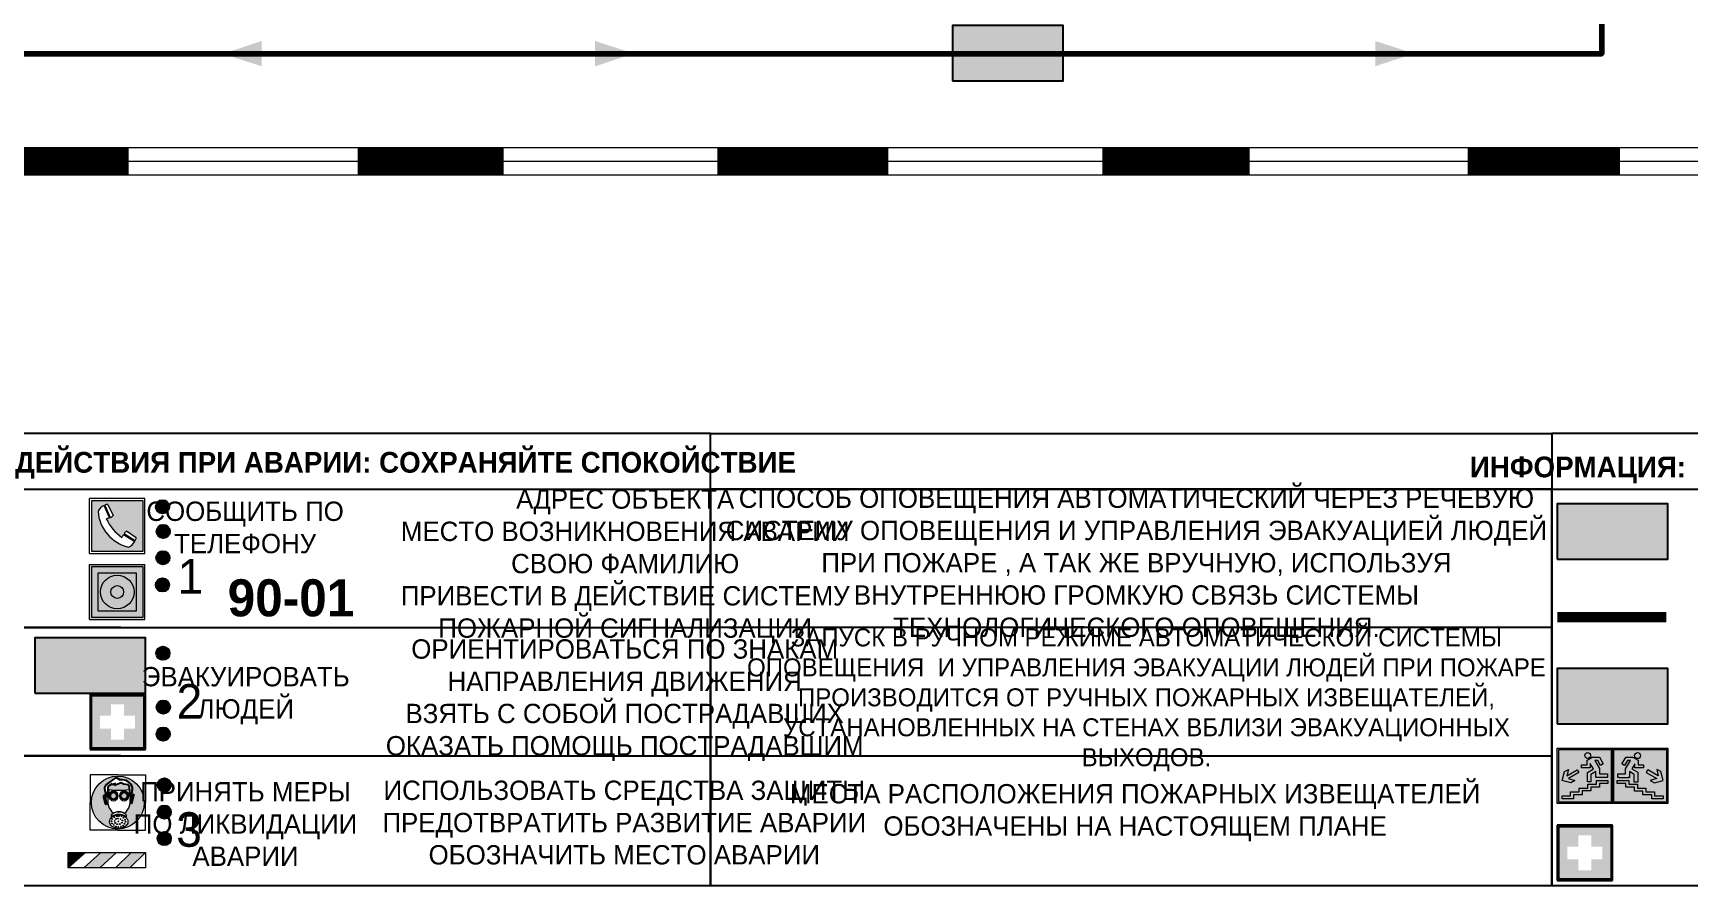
# Model space of a CAD drawing. Header units: millimetres. Extents: x 13810 to 67229, y 12374 to 21950.
# Drawn here: x 17516.4 to 17756.1, y 15360.1 to 15483.5 of the extents above; entities that cross this region are included whole.
import ezdxf

# ---------------------------------------------------------------- set-up
doc = ezdxf.new("R2010")
doc.units = ezdxf.units.MM
doc.layers.add('План_Штампы', color=7, linetype='Continuous')
doc.styles.add('обычный', font='arial.ttf')

# ---------------------------------------------------------------- blocks, each defined once
blk = doc.blocks.new('A$C38D26F80')
h = blk.add_hatch(color=5)
h.dxf.hatch_style = 1
h.paths.add_polyline_path([(-8.77, -4.48, 1), (-0.19, -4.48, 1)])
h.paths.add_polyline_path([(-6.75, -3.58), (-6.75, -3.31), (-6.62, -3.22), (-6.5, -3.22), (-6.42, -3.3), (-6.39, -3.28), (-6.59, -2.23), (-6.59, -2.01), (-6.38, -1.58), (-4.76, -0.4), (-4.13, -0.79, -0.362848), (-2.1, -2.1, -0.201049), (-2.17, -2.48, 0.085434), (-2.26, -3.13), (-1.9, -3.16), (-2.25, -4.7), (-2.4, -4.59), (-2.43, -4.34), (-2.36, -4.34), (-2.14, -3.34), (-2.47, -3.42), (-2.58, -1.95), (-2.77, -1.58), (-3.58, -1.52), (-3.92, -1.26), (-5.05, -1.73), (-4.87, -1.39), (-5.41, -1.6), (-5.41, -1.46), (-6.13, -1.87), (-6.18, -3.5), (-6.56, -3.47), (-6.37, -4.59), (-6.16, -4.43), (-6.16, -4.66), (-6.36, -4.79), (-6.37, -4.8), (-6.51, -4.76)], flags=16)
h.paths.add_polyline_path([(-6.51, -4.76), (-6.36, -4.79), (-6.37, -4.8)], flags=0)
h.paths.add_polyline_path([(-5.92, -2.34, 0.089508), (-2.67, -2.35), (-2.48, -3.88, -0.268602), (-3.4, -6.18, 0.262449), (-5.2, -6.18, -0.268602), (-6.11, -3.88)], flags=16)
edge = h.paths.add_edge_path(flags=16)
edge.add_ellipse((-5.19, -3.41), major_axis=(0, 0.842), ratio=0.848992, start_angle=0, end_angle=360)
edge = h.paths.add_edge_path(flags=0)
edge.add_ellipse((-5.19, -3.39), major_axis=(0, 0.665), ratio=0.853798, start_angle=0, end_angle=360)
edge = h.paths.add_edge_path(flags=0)
edge.add_ellipse((-5.19, -3.4), major_axis=(0, 0.528), ratio=0.864094, start_angle=0, end_angle=360)
edge = h.paths.add_edge_path(flags=16)
edge.add_ellipse((-3.47, -3.4), major_axis=(0, 0.842), ratio=0.848992, start_angle=0, end_angle=360)
h.paths.add_polyline_path([(-3.13, -6.45), (-3.13, -6.84, 0.383174), (-5.57, -6.85), (-5.57, -6.49, -0.369952)], flags=16)
edge = h.paths.add_edge_path(flags=0)
edge.add_ellipse((-3.47, -3.39), major_axis=(0, 0.665), ratio=0.853798, start_angle=0, end_angle=360)
edge = h.paths.add_edge_path(flags=0)
edge.add_ellipse((-3.47, -3.4), major_axis=(0, 0.528), ratio=0.864094, start_angle=0, end_angle=360)
edge = h.paths.add_edge_path(flags=16)
edge.add_ellipse((-4.34, -7.57), major_axis=(-1.48, 0), ratio=0.744955, start_angle=0, end_angle=360)
h.paths.add_polyline_path([(-5.01, -6.85, -1), (-5.15, -6.85, -1)], flags=0)
h.paths.add_polyline_path([(-5.33, -7.14, -1), (-5.47, -7.14, -1)], flags=0)
h.paths.add_polyline_path([(-4.61, -6.71, -1), (-4.74, -6.71, -1)], flags=16)
h.paths.add_polyline_path([(-5.43, -7.51, -1), (-5.57, -7.51, -1)], flags=0)
h.paths.add_polyline_path([(-4.26, -6.67, -1), (-4.4, -6.67, -1)], flags=16)
h.paths.add_polyline_path([(-4.74, -7.14, -1), (-4.88, -7.14, -1)], flags=0)
h.paths.add_polyline_path([(-4.93, -7.43, -1), (-5.07, -7.43, -1)], flags=0)
h.paths.add_polyline_path([(-4.41, -7.07, -1), (-4.54, -7.07, -1)], flags=0)
h.paths.add_polyline_path([(-5.33, -7.87, -1), (-5.46, -7.87, -1)], flags=0)
h.paths.add_polyline_path([(-3.8, -6.71, -1), (-3.94, -6.71, -1)], flags=16)
h.paths.add_polyline_path([(-4.85, -7.78, -1), (-4.98, -7.78, -1)], flags=0)
h.paths.add_polyline_path([(-3.96, -7.14, -1), (-4.1, -7.14, -1)], flags=0)
h.paths.add_polyline_path([(-4.33, -7.53, -1), (-4.47, -7.53, -1)], flags=0)
h.paths.add_polyline_path([(-5.09, -8.12, -1), (-5.23, -8.12, -1)], flags=0)
h.paths.add_polyline_path([(-3.5, -6.94, -1), (-3.64, -6.94, -1)], flags=0)
h.paths.add_polyline_path([(-4.54, -7.97, -1), (-4.68, -7.97, -1)], flags=0)
h.paths.add_polyline_path([(-3.66, -7.39, -1), (-3.8, -7.39, -1)], flags=0)
h.paths.add_polyline_path([(-4.73, -8.35, -1), (-4.86, -8.35, -1)], flags=0)
h.paths.add_polyline_path([(-4.09, -7.96, -1), (-4.23, -7.96, -1)], flags=0)
h.paths.add_polyline_path([(-3.77, -7.74, -1), (-3.91, -7.74, -1)], flags=0)
h.paths.add_polyline_path([(-3.22, -7.27, -1), (-3.35, -7.27, -1)], flags=0)
h.paths.add_polyline_path([(-4.34, -8.4, -1), (-4.47, -8.4, -1)], flags=0)
h.paths.add_polyline_path([(-3.16, -7.61, -1), (-3.3, -7.61, -1)], flags=0)
h.paths.add_polyline_path([(-3.9, -8.35, -1), (-4.04, -8.35, -1)], flags=0)
h.paths.add_polyline_path([(-3.32, -7.91, -1), (-3.46, -7.91, -1)], flags=0)
h.paths.add_polyline_path([(-3.55, -8.23, -1), (-3.69, -8.23, -1)], flags=0)
at = {"color": 5, "lineweight": 5}
for p, q in [((-4.48, 0), (-8.96, 0)), ((-8.96, 0), (-8.96, -4.48)), ((-4.48, 0), (0, 0)), ((0, 0), (0, -4.48)), ((-6.59, -2.01), (-6.38, -1.58)), ((-6.59, -2.23), (-6.59, -2.01)), ((-6.39, -3.28), (-6.59, -2.23)), ((-6.38, -1.58), (-4.76, -0.4)), ((-6.13, -1.87), (-6.18, -3.5)), ((-5.41, -1.46), (-6.13, -1.87)), ((-5.92, -2.34), (-6.11, -3.88)), ((-4.87, -1.39), (-5.41, -1.6)), ((-5.41, -1.6), (-5.41, -1.46)), ((-3.92, -1.26), (-5.05, -1.73)), ((-5.05, -1.73), (-4.87, -1.39)), ((-4.76, -0.4), (-4.13, -0.79)), ((-3.58, -1.52), (-3.92, -1.26)), ((-2.77, -1.58), (-3.58, -1.52)), ((-2.58, -1.95), (-2.77, -1.58)), ((-2.67, -2.34), (-2.48, -3.88)), ((-2.47, -3.42), (-2.58, -1.95)), ((-8.96, -8.96), (-8.96, -4.48)), ((-6.75, -3.31), (-6.62, -3.22)), ((-6.75, -3.58), (-6.75, -3.31)), ((-6.51, -4.76), (-6.75, -3.58)), ((-6.62, -3.22), (-6.5, -3.22)), ((-6.18, -3.5), (-6.56, -3.47)), ((-6.56, -3.47), (-6.37, -4.59)), ((-6.37, -4.8), (-6.51, -4.76)), ((-6.5, -3.22), (-6.42, -3.3)), ((-6.42, -3.3), (-6.39, -3.28)), ((-6.37, -4.59), (-6.16, -4.43)), ((-6.16, -4.66), (-6.37, -4.8)), ((-6.16, -4.43), (-6.16, -4.66)), ((-2.14, -3.34), (-2.47, -3.42)), ((-2.43, -4.34), (-2.4, -4.59)), ((-2.43, -4.34), (-2.36, -4.34)), ((-2.4, -4.59), (-2.25, -4.7)), ((-2.36, -4.34), (-2.14, -3.34)), ((-1.9, -3.16), (-2.26, -3.13)), ((-2.25, -4.7), (-1.9, -3.16)), ((0, -8.96), (0, -4.48)), ((-5.57, -6.49), (-5.57, -6.85)), ((-3.13, -6.45), (-3.13, -6.84)), ((-4.48, -8.96), (-8.96, -8.96)), ((-4.48, -8.96), (0, -8.96))]:
    blk.add_line(p, q, dxfattribs=at)
at = {"color": 5}
for p, q in [((-6.59, -2.01), (-6.38, -1.58)), ((-6.59, -2.23), (-6.59, -2.01)), ((-6.39, -3.28), (-6.59, -2.23)), ((-6.38, -1.58), (-4.76, -0.4)), ((-6.13, -1.87), (-6.18, -3.5)), ((-5.41, -1.46), (-6.13, -1.87)), ((-4.87, -1.39), (-5.41, -1.6)), ((-5.41, -1.6), (-5.41, -1.46)), ((-3.92, -1.26), (-5.05, -1.73)), ((-5.05, -1.73), (-4.87, -1.39)), ((-4.76, -0.4), (-4.13, -0.79)), ((-3.58, -1.52), (-3.92, -1.26)), ((-2.77, -1.58), (-3.58, -1.52)), ((-2.58, -1.95), (-2.77, -1.58)), ((-2.47, -3.42), (-2.58, -1.95)), ((-6.75, -3.31), (-6.62, -3.22)), ((-6.75, -3.58), (-6.75, -3.31)), ((-6.51, -4.76), (-6.75, -3.58)), ((-6.62, -3.22), (-6.5, -3.22)), ((-6.18, -3.5), (-6.56, -3.47)), ((-6.56, -3.47), (-6.37, -4.59)), ((-6.37, -4.8), (-6.51, -4.76)), ((-6.36, -4.79), (-6.51, -4.76)), ((-6.5, -3.22), (-6.42, -3.3)), ((-6.42, -3.3), (-6.39, -3.28)), ((-6.37, -4.59), (-6.16, -4.43)), ((-6.16, -4.66), (-6.37, -4.8)), ((-6.16, -4.66), (-6.36, -4.79)), ((-6.16, -4.43), (-6.16, -4.66)), ((-2.14, -3.34), (-2.47, -3.42)), ((-2.4, -4.59), (-2.43, -4.34)), ((-2.43, -4.34), (-2.36, -4.34)), ((-2.25, -4.7), (-2.4, -4.59)), ((-2.36, -4.34), (-2.14, -3.34)), ((-2.26, -3.13), (-1.9, -3.16)), ((-1.9, -3.16), (-2.25, -4.7))]:
    blk.add_line(p, q, dxfattribs=at)
at = {"color": 5, "lineweight": 5}
for centre, radius in [((-4.48, -4.48), 4.29), ((-5.5, -7.51), 0.0678), ((-5.4, -7.14), 0.0678), ((-5.4, -7.87), 0.0678), ((-5.08, -6.85), 0.0678), ((-5, -7.43), 0.0678), ((-4.91, -7.78), 0.0678), ((-4.81, -7.14), 0.0678), ((-4.67, -6.71), 0.0678), ((-4.61, -7.97), 0.0678), ((-4.47, -7.07), 0.0678), ((-4.4, -7.53), 0.0678), ((-4.33, -6.67), 0.0678), ((-4.16, -7.96), 0.0678), ((-4.03, -7.14), 0.0678), ((-3.87, -6.71), 0.0678), ((-3.84, -7.74), 0.0678), ((-3.73, -7.39), 0.0678), ((-3.57, -6.94), 0.0678), ((-3.39, -7.91), 0.0678), ((-3.28, -7.27), 0.0678), ((-3.23, -7.61), 0.0678), ((-5.16, -8.12), 0.0678), ((-4.79, -8.35), 0.0678), ((-4.4, -8.4), 0.0678), ((-3.97, -8.35), 0.0678), ((-3.62, -8.23), 0.0678)]:
    blk.add_circle(centre, radius, dxfattribs=at)
for centre, radius, start, end in [((-4.28, 6.66), 9.15, 259.6987, 280.1569), ((-0.47, -3.05), 1.79, 161.5846, 182.4584), ((-2.6, -2.2), 0.513, 326.4781, 11.7739), ((-3.66, -4.24), 2.47, 171.573, 231.7124), ((-4.93, -4.24), 2.47, 308.2876, 8.427), ((-4.33, -7.88), 1.87, 50.358, 131.5662), ((-4.34, -8.2), 1.82, 48.4943, 132.3565), ((-4.3, -7.78), 1.83, 60.5889, 119.4111)]:
    blk.add_arc(centre, radius, start, end, dxfattribs=at)
at = {"color": 5}
for centre, radius, start, end in [((-3.89, -2.66), 1.88, 17.387, 97.1599), ((-0.35, -3.07), 1.91, 162.2553, 181.7878), ((-2.6, -2.2), 0.511, 326.3906, 11.8614)]:
    blk.add_arc(centre, radius, start, end, dxfattribs=at)
at = {"color": 5, "lineweight": 5}
for centre, major_axis, ratio in [((-5.19, -3.41), (0, 0.842), 0.848992), ((-3.47, -3.4), (0, 0.842), 0.848992), ((-5.19, -3.39), (0, 0.665), 0.853798), ((-5.19, -3.4), (0, 0.528), 0.864094), ((-3.47, -3.39), (0, 0.665), 0.853798), ((-3.47, -3.4), (0, 0.528), 0.864094), ((-4.34, -7.57), (-1.48, 0), 0.744955)]:
    blk.add_ellipse(centre, major_axis=major_axis, ratio=ratio, dxfattribs=at)
blk = doc.blocks.new('A$C47DD6509')
at = {"lineweight": 5}
for points in [[(-8.69, 0), (-11.19, 0), (-11.19, -2.22)], [(-4.22, 0), (-6.45, 0), (-8.91, -2.22), (-6.61, -2.22)], [(0, 0), (-2.09, 0), (-4.36, -2.22), (-2.29, -2.22)]]:
    blk.add_hatch(color=242, dxfattribs=at).paths.add_polyline_path(points)
at = {"color": 242, "lineweight": 5}
for p, q in [((-11.19, -2.22), (-8.69, 0)), ((-11.19, -2.22), (-11.19, 0)), ((-11.19, 0), (-8.69, 0)), ((-11.19, 0), (0, 0)), ((-8.91, -2.22), (-6.45, 0)), ((-6.61, -2.22), (-4.22, 0)), ((-4.36, -2.22), (-2.09, 0)), ((-2.29, -2.22), (0, 0)), ((0, 0), (0, -2.22)), ((0, -2.22), (-11.19, -2.22))]:
    blk.add_line(p, q, dxfattribs=at)
blk = doc.blocks.new('A$C32E8229D')
at = {"true_color": 0xffffff}
blk.add_hatch(color=7, dxfattribs=at).paths.add_polyline_path([(0, 0), (0, -8), (16, -8), (16, 0)])
h = blk.add_hatch(color=126)
h.paths.add_polyline_path([(0.2, -0.2), (15.8, -0.2), (15.8, -7.8), (0.2, -7.8)])
h.paths.add_polyline_path([(13.49, -2.05), (12.08, -2.05), (11.37, -2.63, 0.162397), (11.29, -2.84), (11.29, -3.63), (10.35, -3.63), (10.35, -4.05), (11.68, -4.05), (11.68, -3.48), (12.26, -4.28), (11.29, -5.1), (11.29, -6.78), (11.85, -6.78), (11.85, -5.44), (12.8, -4.64), (12.8, -5.94), (14.46, -5.94), (14.46, -5.39), (13.45, -5.39), (13.45, -3.97), (12.46, -2.59), (13.15, -2.59), (13.69, -3.34), (14.18, -3)], flags=16)
h.paths.add_polyline_path([(10.74, -1.82, 1), (11.8, -1.82, 1)], flags=16)
h.paths.add_polyline_path([(9.39, -3.59), (5.99, -3.59), (6.56, -3.03), (5.91, -3.03), (5.1, -3.83), (5.91, -4.64), (6.56, -4.64), (5.99, -4.09), (9.39, -4.09)], flags=16)
h.paths.add_polyline_path([(4.29, -1.08), (1.72, -1.08), (1.72, -6.6), (4.29, -6.6)], flags=16)
at = {"color": 126}
blk.add_lwpolyline([(16, -8), (0, -8), (0, 0), (16, 0)], close=True, dxfattribs=at)
blk = doc.blocks.new('A$C18900ED3')
h = blk.add_hatch(color=126)
h.paths.add_polyline_path([(-0.18, -0.18), (-7.02, -0.18), (-7.02, -7.02), (-0.18, -7.02)])
h.paths.add_polyline_path([(-5.89, -4.46), (-5.89, -2.77), (-4.46, -2.77), (-4.46, -1.31), (-2.77, -1.31), (-2.77, -2.77), (-1.33, -2.77), (-1.33, -4.46), (-2.77, -4.46), (-2.77, -5.89), (-4.46, -5.89), (-4.46, -4.46)], flags=16)
at = {"color": 126}
for p, q in [((-7.2, 0), (-7.2, -7.2)), ((0, 0), (-7.2, 0)), ((0, -7.2), (0, 0)), ((-7.02, -7.02), (-7.02, -0.18)), ((-7.02, -0.18), (-0.18, -0.18)), ((-0.18, -0.18), (-0.18, -7.02)), ((-7.2, -7.2), (0, -7.2)), ((-0.18, -7.02), (-7.02, -7.02))]:
    blk.add_line(p, q, dxfattribs=at)
blk = doc.blocks.new('A$C456E1F9C')
at = {"lineweight": 5}
h = blk.add_hatch(color=242, dxfattribs=at)
h.paths.add_polyline_path([(0.51, -1.47), (0.51, -13.26), (12.29, -13.26), (12.29, -1.47)])
h.paths.add_polyline_path([(5.42, -4.95, -0.254479), (4.78, -5.4), (3.52, -2.53, -0.209735), (4.23, -2.4)], flags=16)
h.paths.add_polyline_path([(8.53, -8.6), (10.87, -10.17), (10.54, -10.76), (8.03, -9.13, -0.192251)], flags=16)
h.paths.add_polyline_path([(4.61, -5.49, 0.005518), (3.87, -5.72, 0.128647), (7.49, -10.01, 0.00809), (7.83, -9.33), (10.47, -10.97, -0.16736), (8.99, -12.25, -0.327862), (1.95, -3.95, -0.166952), (3.36, -2.62)], flags=16)
at = {"color": 242, "lineweight": 5}
for p, q in [((0, -13.77), (0, -0.97)), ((12.8, -0.97), (0, -0.97)), ((4.61, -5.49), (3.36, -2.62)), ((3.52, -2.53), (4.78, -5.4)), ((4.23, -2.4), (5.42, -4.95)), ((12.8, -13.77), (12.8, -0.97)), ((7.83, -9.33), (10.47, -10.97)), ((8.03, -9.13), (10.54, -10.76)), ((10.81, -10.12), (8.53, -8.6)), ((10.54, -10.76), (10.8, -10.3)), ((10.8, -10.3), (10.81, -10.12)), ((0, -13.77), (12.8, -13.77))]:
    blk.add_line(p, q, dxfattribs=at)
blk.add_lwpolyline([(0.51, -1.47), (12.29, -1.47), (12.29, -13.26), (0.51, -13.26)], close=True, dxfattribs=at)
for centre, radius, start, end in [((4.59, -5.34), 2.99, 114.2845, 152.1974), ((4.02, -3.27), 0.891, 76.3284, 123.7092), ((11.12, -3.31), 9.19, 183.9915, 256.6009), ((14.98, -39.1), 35.17, 107.1487, 108.4135), ((13.86, -0.94), 11.08, 205.5536, 234.8762), ((4.68, -4.59), 0.824, 276.9621, 334.0723), ((-13.31, 0.8), 23.44, 332.5487, 334.4027), ((8.94, -9.5), 0.989, 114.4092, 157.9388), ((7.87, -9.46), 3, 291.9291, 329.9329)]:
    blk.add_arc(centre, radius, start, end, dxfattribs=at)
blk = doc.blocks.new('A$C54414219')
at = {"true_color": 0xffffff}
h = blk.add_hatch(color=7, dxfattribs=at)
h.paths.add_polyline_path([(2.39, -9.45), (2.39, -18.3), (11.23, -18.3), (11.23, -9.45)], flags=0)
h.paths.add_polyline_path([(10.71, -13.87, -1), (2.92, -13.87, -1)], flags=0)
h.paths.add_polyline_path([(8.3, -13.87, -1), (5.33, -13.87, -1)], flags=0)
h.paths.add_polyline_path([(0.41, -7.47), (0.41, -20.27), (13.21, -20.27), (13.21, -7.47)])
h.paths.add_polyline_path([(0.92, -19.77), (12.71, -19.77), (12.71, -7.98), (0.92, -7.98)], flags=16)
h.paths.add_polyline_path([(11.23, -9.45), (11.23, -18.3), (2.39, -18.3), (2.39, -9.45)], flags=0)
at = {"lineweight": 5}
h = blk.add_hatch(color=242, dxfattribs=at)
h.paths.add_polyline_path([(12.71, -7.98), (0.92, -7.98), (0.92, -19.77), (12.71, -19.77)])
h.paths.add_polyline_path([(11.23, -18.3), (2.39, -18.3), (2.39, -9.45), (11.23, -9.45)], flags=16)
h.paths.add_polyline_path([(10.71, -13.87, -1), (2.92, -13.87, -1)], flags=0)
h.paths.add_polyline_path([(8.3, -13.87, -1), (5.33, -13.87, -1)], flags=0)
at = {"true_color": 0xffffff}
h = blk.add_hatch(color=7, dxfattribs=at)
h.paths.add_polyline_path([(2.39, -9.45), (2.39, -18.3), (11.23, -18.3), (11.23, -9.45)])
h.paths.add_polyline_path([(10.71, -13.87, -1), (2.92, -13.87, -1)], flags=16)
h.paths.add_polyline_path([(8.3, -13.87, -1), (5.33, -13.87, -1)], flags=0)
at = {"lineweight": 5}
h = blk.add_hatch(color=242, dxfattribs=at)
h.paths.add_polyline_path([(2.92, -13.87, 1), (10.71, -13.87, 1)])
h.paths.add_polyline_path([(8.3, -13.87, -1), (5.33, -13.87, -1)], flags=16)
at = {"color": 242, "lineweight": 5}
for p, q in [((0.41, -20.27), (0.41, -7.47)), ((0.41, -7.47), (13.21, -7.47)), ((0.41, -7.47), (13.21, -7.47)), ((13.21, -20.27), (13.21, -7.47)), ((0.41, -20.27), (13.21, -20.27))]:
    blk.add_line(p, q, dxfattribs=at)
for points in [[(0.92, -7.98), (12.71, -7.98), (12.71, -19.77), (0.92, -19.77)], [(2.39, -9.45), (11.23, -9.45), (11.23, -18.3), (2.39, -18.3)]]:
    blk.add_lwpolyline(points, close=True, dxfattribs=at)
for radius in [3.89, 1.49]:
    blk.add_circle((6.81, -13.87), radius, dxfattribs=at)
blk = doc.blocks.new('A$C7B4425F7')
at = {"true_color": 0xffffff}
blk.add_hatch(color=7, dxfattribs=at).paths.add_polyline_path([(0, 0), (-16, 0), (-16, -8), (0, -8)])
h = blk.add_hatch(color=126)
h.paths.add_polyline_path([(-0.2, -0.2), (-15.8, -0.2), (-15.8, -7.8), (-0.2, -7.8)])
h.paths.add_polyline_path([(-11.76, -2.03), (-11.76, -3.66), (-11.17, -3.66, -0.568275), (-11.17, -6.18), (-12.58, -6.18), (-12.58, -2.03)], flags=16)
h.paths.add_polyline_path([(-13.33, -4.12, -0.495768), (-13.59, -6.18), (-15.03, -6.18), (-15.03, -2.03), (-13.59, -2.03, -0.487973)], flags=16)
h.paths.add_polyline_path([(-10.25, -2.03), (-9.48, -2.03), (-9.48, -6.18), (-10.25, -6.18)], flags=16)
h.paths.add_polyline_path([(-13.84, -3.69), (-14.24, -3.69), (-14.24, -3.03), (-13.9, -3.03, -0.692621)], flags=0)
h.paths.add_polyline_path([(-9.15, -2.03), (-8.4, -2.03), (-8.04, -3.07), (-7.68, -2.03), (-6.93, -2.03), (-7.64, -4.1), (-6.93, -6.18), (-7.68, -6.18), (-8.04, -5.14), (-8.4, -6.18), (-9.15, -6.18), (-8.44, -4.1)], flags=16)
h.paths.add_polyline_path([(-11.76, -4.46), (-11.42, -4.46, -0.692621), (-11.36, -5.12), (-11.76, -5.12)], flags=0)
h.paths.add_polyline_path([(-13.9, -5.2), (-14.24, -5.2), (-14.24, -4.55), (-13.84, -4.55, -0.708038)], flags=0)
edge = h.paths.add_edge_path(flags=16)
edge.add_ellipse((-5.51, -4.08), major_axis=(0, 2.05), ratio=0.586184, start_angle=0, end_angle=360)
edge = h.paths.add_edge_path(flags=0)
edge.add_ellipse((-5.51, -4.08), major_axis=(0, 1.14), ratio=0.454828, start_angle=0, end_angle=360)
h.paths.add_polyline_path([(-4.13, -4.96, 0.377264), (-3.48, -4.52, 0.0555), (-3.16, -2.03), (-1.66, -2.03), (-1.66, -4.96), (-0.96, -4.96), (-0.96, -7.01), (-1.75, -7.01), (-1.75, -6.18), (-3.3, -6.18), (-3.3, -7.02), (-4.13, -7.02)], flags=16)
h.paths.add_polyline_path([(-2.73, -2.91), (-2.28, -2.91), (-2.28, -4.96), (-3.05, -4.96, 0.079136)], flags=0)
at = {"color": 126}
blk.add_lwpolyline([(-16, -8), (0, -8), (0, 0), (-16, 0)], close=True, dxfattribs=at)
blk = doc.blocks.new('вниз 3')
at = {"lineweight": 0, "true_color": 0xffffff}
h = blk.add_hatch(color=7, dxfattribs=at)
h.dxf.hatch_style = 1
h.paths.add_polyline_path([(40997.5, -4475.69), (40997.25, -4475.28), (40995.76, -4476.15), (40995.97, -4475.23), (40995.39, -4475.56), (40995.05, -4476.83), (40996.33, -4477.17), (40996.91, -4476.83), (40996, -4476.55)], flags=0)
h.paths.add_polyline_path([(40999.81, -4473.95), (41000.22, -4473.95), (41000.64, -4474.67), (41001.03, -4474.43), (41000.46, -4473.49), (41000.42, -4473.49), (40999.43, -4473.49), (40998.68, -4473.92), (40998.68, -4474.57), (40997.88, -4474.57), (40997.88, -4475), (40999.14, -4475), (40999.14, -4474.43), (40999.14, -4474.38), (40999.59, -4475.15), (40998.72, -4475.67), (40998.72, -4477.06), (40999.24, -4477.06), (40999.24, -4475.96), (40999.95, -4475.56), (40999.95, -4476.43), (41001.61, -4476.43), (41001.61, -4475.88), (41000.47, -4475.88), (41000.47, -4475.12)], flags=0)
h.paths.add_polyline_path([(40999.2, -4473.24, 1), (40998.35, -4473.24, 1)], flags=0)
h.paths.add_polyline_path([(41000.46, -4477.26), (41001.69, -4477.26), (41001.69, -4476.84), (41000.03, -4476.84), (41000.03, -4477.39), (40998.78, -4477.39), (40998.78, -4477.95), (40997.53, -4477.95), (40997.53, -4478.5), (40996.29, -4478.5), (40996.29, -4479.06), (40995.05, -4479.06), (40995.05, -4479.48), (40995.29, -4479.48), (40996.72, -4479.48), (40996.72, -4478.92), (40997.97, -4478.92), (40997.97, -4478.36), (40999.2, -4478.36), (40999.2, -4477.81), (41000.46, -4477.81)], flags=0)
h.paths.add_polyline_path([(41002.37, -4472.17), (40994.37, -4472.17), (40994.37, -4480.17), (41002.37, -4480.17)])
h.paths.add_polyline_path([(41002.16, -4479.96), (40994.57, -4479.96), (40994.57, -4472.37), (41002.16, -4472.37)], flags=16)
h.paths.add_polyline_path([(41001.61, -4475.88), (41001.61, -4476.43), (40999.95, -4476.43), (40999.95, -4475.56), (40999.24, -4475.96), (40999.24, -4477.06), (40998.72, -4477.06), (40998.72, -4475.67), (40999.59, -4475.15), (40999.14, -4474.38), (40999.14, -4474.43), (40999.14, -4475), (40997.88, -4475), (40997.88, -4474.57), (40998.68, -4474.57), (40998.68, -4473.92), (40999.43, -4473.49), (41000.42, -4473.49), (41000.46, -4473.49), (41001.03, -4474.43), (41000.64, -4474.67), (41000.22, -4473.95), (40999.81, -4473.95), (41000.47, -4475.12), (41000.47, -4475.88)], flags=0)
h.paths.add_polyline_path([(41001.69, -4476.84), (41001.69, -4477.26), (41000.46, -4477.26), (41000.46, -4477.81), (40999.2, -4477.81), (40999.2, -4478.36), (40997.97, -4478.36), (40997.97, -4478.92), (40996.72, -4478.92), (40996.72, -4479.48), (40995.05, -4479.48), (40995.05, -4479.06), (40996.29, -4479.06), (40996.29, -4478.5), (40997.53, -4478.5), (40997.53, -4477.95), (40998.78, -4477.95), (40998.78, -4477.39), (41000.03, -4477.39), (41000.03, -4476.84)], flags=0)
h.paths.add_polyline_path([(40998.35, -4473.24, -1), (40999.2, -4473.24, -1)], flags=0)
h.paths.add_polyline_path([(40997.5, -4475.69), (40996, -4476.55), (40996.91, -4476.83), (40996.33, -4477.17), (40995.05, -4476.83), (40995.39, -4475.56), (40995.97, -4475.23), (40995.76, -4476.15), (40997.25, -4475.28)], flags=0)
at = {"lineweight": 0}
h = blk.add_hatch(color=126, dxfattribs=at)
h.dxf.hatch_style = 1
h.paths.add_polyline_path([(41002.16, -4472.37), (40994.57, -4472.37), (40994.57, -4479.96), (41002.16, -4479.96)])
h.paths.add_polyline_path([(40995.97, -4475.23), (40995.76, -4476.15), (40997.25, -4475.28), (40997.5, -4475.69), (40996, -4476.55), (40996.91, -4476.83), (40996.33, -4477.17), (40995.05, -4476.83), (40995.39, -4475.56)], flags=16)
h.paths.add_polyline_path([(40997.88, -4474.57), (40998.68, -4474.57), (40998.68, -4473.92), (40999.43, -4473.49), (41000.42, -4473.49), (41000.46, -4473.49), (41001.03, -4474.43), (41000.64, -4474.67), (41000.22, -4473.95), (40999.81, -4473.95), (41000.47, -4475.12), (41000.47, -4475.88), (41001.61, -4475.88), (41001.61, -4476.43), (40999.95, -4476.43), (40999.95, -4475.56), (40999.24, -4475.96), (40999.24, -4477.06), (40998.72, -4477.06), (40998.72, -4475.67), (40999.59, -4475.15), (40999.14, -4474.38), (40999.14, -4474.43), (40999.14, -4475), (40997.88, -4475)], flags=16)
h.paths.add_polyline_path([(40998.35, -4473.24, -1), (40999.2, -4473.24, -1)], flags=16)
h.paths.add_polyline_path([(40997.53, -4477.95), (40998.78, -4477.95), (40998.78, -4477.39), (41000.03, -4477.39), (41000.03, -4476.84), (41001.69, -4476.84), (41001.69, -4477.26), (41000.46, -4477.26), (41000.46, -4477.81), (40999.2, -4477.81), (40999.2, -4478.36), (40997.97, -4478.36), (40997.97, -4478.92), (40996.72, -4478.92), (40996.72, -4479.48), (40995.05, -4479.48), (40995.05, -4479.06), (40996.29, -4479.06), (40996.29, -4478.5), (40997.53, -4478.5)], flags=16)
at = {"lineweight": 0, "true_color": 0xffffff}
h = blk.add_hatch(color=7, dxfattribs=at)
h.dxf.hatch_style = 1
h.paths.add_polyline_path([(40999.2, -4473.24, 1), (40998.35, -4473.24, 1)])
h.paths.add_polyline_path([(40999.81, -4473.95), (41000.22, -4473.95), (41000.64, -4474.67), (41001.03, -4474.43), (41000.46, -4473.49), (41000.42, -4473.49), (40999.43, -4473.49), (40998.68, -4473.92), (40998.68, -4474.57), (40997.88, -4474.57), (40997.88, -4475), (40999.14, -4475), (40999.14, -4474.43), (40999.14, -4474.38), (40999.59, -4475.15), (40998.72, -4475.67), (40998.72, -4477.06), (40999.24, -4477.06), (40999.24, -4475.96), (40999.95, -4475.56), (40999.95, -4476.43), (41001.61, -4476.43), (41001.61, -4475.88), (41000.47, -4475.88), (41000.47, -4475.12)])
h.paths.add_polyline_path([(40999.2, -4477.81), (41000.46, -4477.81), (41000.46, -4477.26), (41001.69, -4477.26), (41001.69, -4476.84), (41000.03, -4476.84), (41000.03, -4477.39), (40998.78, -4477.39), (40998.78, -4477.95), (40997.53, -4477.95), (40997.53, -4478.5), (40996.29, -4478.5), (40996.29, -4479.06), (40995.05, -4479.06), (40995.05, -4479.48), (40995.29, -4479.48), (40996.72, -4479.48), (40996.72, -4478.92), (40997.97, -4478.92), (40997.97, -4478.36), (40999.2, -4478.36)])
h.paths.add_polyline_path([(40997.5, -4475.69), (40997.25, -4475.28), (40995.76, -4476.15), (40995.97, -4475.23), (40995.39, -4475.56), (40995.05, -4476.83), (40996.33, -4477.17), (40996.91, -4476.83), (40996, -4476.55)])
at = {"color": 126, "lineweight": 0}
for points in [[(40994.37, -4472.17), (41002.37, -4472.17), (41002.37, -4480.17), (40994.37, -4480.17)], [(40994.57, -4472.37), (41002.16, -4472.37), (41002.16, -4479.96), (40994.57, -4479.96)]]:
    blk.add_lwpolyline(points, close=True, dxfattribs=at)
for points in [[(40999.14, -4474.43), (40999.14, -4475), (40997.88, -4475), (40997.88, -4474.57), (40998.68, -4474.57), (40998.68, -4473.92), (40999.43, -4473.49), (41000.42, -4473.49), (41000.46, -4473.49), (41001.03, -4474.43), (41000.64, -4474.67), (41000.22, -4473.95), (40999.81, -4473.95), (41000.47, -4475.12), (41000.47, -4475.88), (41001.61, -4475.88), (41001.61, -4476.43), (40999.95, -4476.43), (40999.95, -4475.56), (40999.24, -4475.96), (40999.24, -4477.06), (40998.72, -4477.06), (40998.72, -4475.67), (40999.59, -4475.15), (40999.14, -4474.38), (40999.14, -4474.43)], [(40995.05, -4476.83), (40995.39, -4475.56), (40995.97, -4475.23), (40995.76, -4476.15), (40997.25, -4475.28), (40997.5, -4475.69), (40996, -4476.55), (40996.91, -4476.83), (40996.33, -4477.17), (40995.05, -4476.83)], [(40995.29, -4479.48), (40995.05, -4479.48), (40995.05, -4479.06), (40996.29, -4479.06), (40996.29, -4478.5), (40997.53, -4478.5), (40997.53, -4477.95), (40998.78, -4477.95), (40998.78, -4477.39), (41000.03, -4477.39), (41000.03, -4476.84), (41001.69, -4476.84), (41001.69, -4477.26), (41000.46, -4477.26), (41000.46, -4477.81), (40999.2, -4477.81), (40999.2, -4478.36), (40997.97, -4478.36), (40997.97, -4478.92), (40996.72, -4478.92), (40996.72, -4479.48), (40995.05, -4479.48)]]:
    blk.add_lwpolyline(points, dxfattribs=at)
blk.add_circle((40998.77, -4473.24), 0.426, dxfattribs=at)
blk = doc.blocks.new('вниз')
at = {"lineweight": 0, "true_color": 0xffffff}
h = blk.add_hatch(color=7, dxfattribs=at)
h.dxf.hatch_style = 1
h.paths.add_polyline_path([(40994.51, -4472.22), (40986.51, -4472.22), (40986.51, -4480.22), (40994.51, -4480.22)])
h.paths.add_polyline_path([(40994.31, -4472.42), (40994.31, -4480.01), (40986.71, -4480.01), (40986.71, -4472.42)], flags=16)
h.paths.add_polyline_path([(40988.43, -4473.53), (40989.43, -4473.53), (40990.19, -4473.96), (40990.19, -4474.6), (40991, -4474.6), (40991, -4475.06), (40989.73, -4475.06), (40989.73, -4474.46), (40989.3, -4475.18), (40990.17, -4475.7), (40990.17, -4477.11), (40989.63, -4477.11), (40989.63, -4476.01), (40988.94, -4475.59), (40988.94, -4476.46), (40988.94, -4476.46), (40987.47, -4476.46), (40987.26, -4476.46), (40987.26, -4475.92), (40988.4, -4475.92), (40988.4, -4475.2), (40989.1, -4473.99), (40988.66, -4473.99), (40988.24, -4474.7), (40987.86, -4474.47), (40988.41, -4473.56)], flags=0)
h.paths.add_polyline_path([(40990.55, -4473.29, -1), (40989.69, -4473.29, -1)], flags=0)
h.paths.add_polyline_path([(40988.85, -4476.89), (40988.85, -4477.43), (40990.1, -4477.43), (40990.1, -4477.99), (40991.34, -4477.99), (40991.34, -4478.54), (40992.59, -4478.54), (40992.59, -4479.09), (40993.83, -4479.09), (40993.83, -4479.52), (40992.17, -4479.52), (40992.17, -4478.97), (40990.91, -4478.97), (40990.91, -4478.41), (40989.68, -4478.41), (40989.68, -4477.86), (40988.43, -4477.86), (40988.43, -4477.31), (40987.6, -4477.31), (40987.18, -4477.31), (40987.18, -4476.89)], flags=0)
h.paths.add_polyline_path([(40991.61, -4475.33), (40993.12, -4476.2), (40992.9, -4475.27), (40993.48, -4475.6), (40993.83, -4476.88), (40992.56, -4477.22), (40991.97, -4476.88), (40992.9, -4476.61), (40991.38, -4475.74), (40991.58, -4475.39)], flags=0)
h.paths.add_polyline_path([(40990.19, -4473.96), (40989.43, -4473.53), (40988.43, -4473.53), (40988.41, -4473.56), (40987.86, -4474.47), (40988.24, -4474.7), (40988.66, -4473.99), (40989.1, -4473.99), (40988.4, -4475.2), (40988.4, -4475.92), (40987.26, -4475.92), (40987.26, -4476.46), (40987.47, -4476.46), (40988.94, -4476.46), (40988.94, -4476.27), (40988.94, -4475.59), (40989.63, -4476.01), (40989.63, -4477.11), (40990.17, -4477.11), (40990.17, -4475.7), (40989.3, -4475.18), (40989.73, -4474.46), (40989.73, -4475.06), (40991, -4475.06), (40991, -4474.6), (40990.19, -4474.6)], flags=0)
h.paths.add_polyline_path([(40990.55, -4473.29, 1), (40989.69, -4473.29, 1)], flags=0)
h.paths.add_polyline_path([(40991.61, -4475.33), (40991.58, -4475.39), (40991.38, -4475.74), (40992.9, -4476.61), (40991.97, -4476.88), (40992.56, -4477.22), (40993.83, -4476.88), (40993.48, -4475.6), (40992.9, -4475.27), (40993.12, -4476.2)], flags=0)
h.paths.add_polyline_path([(40990.1, -4477.43), (40988.85, -4477.43), (40988.85, -4476.89), (40987.18, -4476.89), (40987.18, -4477.31), (40987.6, -4477.31), (40988.43, -4477.31), (40988.43, -4477.86), (40989.68, -4477.86), (40989.68, -4478.41), (40990.91, -4478.41), (40990.91, -4478.97), (40992.17, -4478.97), (40992.17, -4479.52), (40993.83, -4479.52), (40993.83, -4479.09), (40992.59, -4479.09), (40992.59, -4478.54), (40991.34, -4478.54), (40991.34, -4477.99), (40990.1, -4477.99)], flags=0)
at = {"lineweight": 0}
h = blk.add_hatch(color=126, dxfattribs=at)
h.dxf.hatch_style = 1
h.paths.add_polyline_path([(40994.31, -4472.42), (40986.71, -4472.42), (40986.71, -4480.01), (40994.31, -4480.01)])
h.paths.add_polyline_path([(40988.43, -4473.53), (40989.43, -4473.53), (40990.19, -4473.96), (40990.19, -4474.6), (40991, -4474.6), (40991, -4475.06), (40989.73, -4475.06), (40989.73, -4474.46), (40989.3, -4475.18), (40990.17, -4475.7), (40990.17, -4477.11), (40989.63, -4477.11), (40989.63, -4476.01), (40988.94, -4475.59), (40988.94, -4476.46), (40988.94, -4476.46), (40987.47, -4476.46), (40987.26, -4476.46), (40987.26, -4475.92), (40988.4, -4475.92), (40988.4, -4475.2), (40989.1, -4473.99), (40988.66, -4473.99), (40988.24, -4474.7), (40987.86, -4474.47), (40988.41, -4473.56)], flags=16)
h.paths.add_polyline_path([(40990.55, -4473.29, -1), (40989.69, -4473.29, -1)], flags=16)
h.paths.add_polyline_path([(40988.85, -4476.89), (40988.85, -4477.43), (40990.1, -4477.43), (40990.1, -4477.99), (40991.34, -4477.99), (40991.34, -4478.54), (40992.59, -4478.54), (40992.59, -4479.09), (40993.83, -4479.09), (40993.83, -4479.52), (40992.17, -4479.52), (40992.17, -4478.97), (40990.91, -4478.97), (40990.91, -4478.41), (40989.68, -4478.41), (40989.68, -4477.86), (40988.43, -4477.86), (40988.43, -4477.31), (40987.6, -4477.31), (40987.18, -4477.31), (40987.18, -4476.89)], flags=16)
h.paths.add_polyline_path([(40991.61, -4475.33), (40993.12, -4476.2), (40992.9, -4475.27), (40993.48, -4475.6), (40993.83, -4476.88), (40992.56, -4477.22), (40991.97, -4476.88), (40992.9, -4476.61), (40991.38, -4475.74), (40991.58, -4475.39)], flags=16)
at = {"lineweight": 0, "true_color": 0xffffff}
h = blk.add_hatch(color=7, dxfattribs=at)
h.dxf.hatch_style = 1
h.paths.add_polyline_path([(40989.73, -4474.46), (40989.73, -4475.06), (40991, -4475.06), (40991, -4474.6), (40990.19, -4474.6), (40990.19, -4473.96), (40989.43, -4473.53), (40988.43, -4473.53), (40988.41, -4473.56), (40987.86, -4474.47), (40988.24, -4474.7), (40988.66, -4473.99), (40989.1, -4473.99), (40988.4, -4475.2), (40988.4, -4475.92), (40987.26, -4475.92), (40987.26, -4476.46), (40987.47, -4476.46), (40988.94, -4476.46), (40988.94, -4475.59), (40989.63, -4476.01), (40989.63, -4477.11), (40990.17, -4477.11), (40990.17, -4475.7), (40989.3, -4475.18)])
h.paths.add_polyline_path([(40989.69, -4473.29, 1), (40990.55, -4473.29, 1)])
h.paths.add_polyline_path([(40991.61, -4475.33), (40991.58, -4475.39), (40991.38, -4475.74), (40992.9, -4476.61), (40991.97, -4476.88), (40992.56, -4477.22), (40993.83, -4476.88), (40993.48, -4475.6), (40992.9, -4475.27), (40993.12, -4476.2)])
h.paths.add_polyline_path([(40990.1, -4477.43), (40988.85, -4477.43), (40988.85, -4476.89), (40987.18, -4476.89), (40987.18, -4477.31), (40987.6, -4477.31), (40988.43, -4477.31), (40988.43, -4477.86), (40989.68, -4477.86), (40989.68, -4478.41), (40990.91, -4478.41), (40990.91, -4478.97), (40992.17, -4478.97), (40992.17, -4479.52), (40993.83, -4479.52), (40993.83, -4479.09), (40992.59, -4479.09), (40992.59, -4478.54), (40991.34, -4478.54), (40991.34, -4477.99), (40990.1, -4477.99)])
at = {"color": 126, "lineweight": 0}
for points in [[(40986.51, -4472.22), (40994.51, -4472.22), (40994.51, -4480.22), (40986.51, -4480.22)], [(40986.71, -4472.42), (40994.31, -4472.42), (40994.31, -4480.01), (40986.71, -4480.01)]]:
    blk.add_lwpolyline(points, close=True, dxfattribs=at)
for points in [[(40987.47, -4476.46), (40987.26, -4476.46), (40987.26, -4475.92), (40988.4, -4475.92), (40988.4, -4475.2), (40989.1, -4473.99), (40988.66, -4473.99), (40988.24, -4474.7), (40987.86, -4474.47), (40988.41, -4473.56), (40988.43, -4473.53), (40989.43, -4473.53), (40990.19, -4473.96), (40990.19, -4474.6), (40991, -4474.6), (40991, -4475.06), (40989.73, -4475.06), (40989.73, -4474.46), (40989.3, -4475.18), (40990.17, -4475.7), (40990.17, -4477.11), (40989.63, -4477.11), (40989.63, -4476.01), (40988.94, -4475.59), (40988.94, -4476.46)], [(40991.58, -4475.39), (40991.38, -4475.74), (40992.9, -4476.61), (40991.97, -4476.88), (40992.56, -4477.22), (40993.83, -4476.88), (40993.48, -4475.6), (40992.9, -4475.27), (40993.12, -4476.2), (40991.61, -4475.33), (40991.58, -4475.39)], [(40987.6, -4477.31), (40987.18, -4477.31), (40987.18, -4476.89), (40988.85, -4476.89), (40988.85, -4477.43), (40990.1, -4477.43), (40990.1, -4477.99), (40991.34, -4477.99), (40991.34, -4478.54), (40992.59, -4478.54), (40992.59, -4479.09), (40993.83, -4479.09), (40993.83, -4479.52), (40992.17, -4479.52), (40992.17, -4478.97), (40990.91, -4478.97), (40990.91, -4478.41), (40989.68, -4478.41), (40989.68, -4477.86), (40988.43, -4477.86), (40988.43, -4477.31), (40987.6, -4477.31)], [(40987.47, -4476.46), (40988.94, -4476.46), (40988.94, -4476.27)]]:
    blk.add_lwpolyline(points, dxfattribs=at)
blk.add_circle((40990.12, -4473.29), 0.432, dxfattribs=at)

msp = doc.modelspace()

# ---------------------------------------------------------------- hatches: boundary and pattern name
at = {"lineweight": 0}
h = msp.add_hatch(color=256, dxfattribs=at)
h.dxf.hatch_style = 1
h.paths.add_polyline_path([(17534.19, 15414.99, 1), (17536.12, 15414.99, 1)])
h = msp.add_hatch(color=256, dxfattribs=at)
h.dxf.hatch_style = 1
h.paths.add_polyline_path([(17534.3, 15411.41, 1), (17536.23, 15411.41, 1)])
h = msp.add_hatch(color=256, dxfattribs=at)
h.dxf.hatch_style = 1
h.paths.add_polyline_path([(17534.26, 15407.6, 1), (17536.19, 15407.6, 1)])
h = msp.add_hatch(color=256, dxfattribs=at)
h.dxf.hatch_style = 1
h.paths.add_polyline_path([(17534.17, 15403.67, 1), (17536.11, 15403.67, 1)])
h = msp.add_hatch(color=256, dxfattribs=at)
h.dxf.hatch_style = 1
h.paths.add_polyline_path([(17534.26, 15393.78, 1), (17536.19, 15393.78, 1)])
h = msp.add_hatch(color=256, dxfattribs=at)
h.dxf.hatch_style = 1
h.paths.add_polyline_path([(17534.3, 15386, 1), (17536.23, 15386, 1)])
h = msp.add_hatch(color=256, dxfattribs=at)
h.dxf.hatch_style = 1
h.paths.add_polyline_path([(17534.29, 15382.1, 1), (17536.22, 15382.1, 1)])
h = msp.add_hatch(color=256, dxfattribs=at)
h.dxf.hatch_style = 1
h.paths.add_polyline_path([(17534.45, 15374.74, 1), (17536.38, 15374.74, 1)])
h = msp.add_hatch(color=256, dxfattribs=at)
h.dxf.hatch_style = 1
h.paths.add_polyline_path([(17534.44, 15370.8, 1), (17536.38, 15370.8, 1)])
h = msp.add_hatch(color=256, dxfattribs=at)
h.dxf.hatch_style = 1
h.paths.add_polyline_path([(17534.45, 15366.96, 1), (17536.38, 15366.96, 1)])

# ---------------------------------------------------------------- linework, layer by layer
at = {"color": 126, "lineweight": 100, "true_color": 0x008754}
msp.add_lwpolyline([(17743.45, 15540.11), (17743.45, 15480.54), (17404.84, 15480.54), (17404.84, 15540.11)], dxfattribs=at)
at = {"lineweight": 0}
for points in [[(17423.92, 15466.96), (17835.13, 15466.96)], [(17424.08, 15465.01), (17835.29, 15465.01)], [(17423.28, 15463.02), (17834.49, 15463.02)]]:
    msp.add_lwpolyline(points, dxfattribs=at)
at = {"lineweight": 100, "const_width": 4}
for points in [[(17530.27, 15465.01), (17508.43, 15465.01)], [(17584.5, 15465.01), (17563.39, 15465.01)], [(17640.18, 15465.01), (17615.43, 15465.01)], [(17692.5, 15465.01), (17671.16, 15465.01)], [(17746.08, 15465.01), (17724.06, 15465.01)]]:
    msp.add_lwpolyline(points, dxfattribs=at)
for points in [[(17470.71, 15417.53), (17614.48, 15417.53), (17614.48, 15425.58), (17470.71, 15425.58)], [(17614.48, 15425.58), (17736.2, 15425.58), (17736.2, 15360.13), (17614.48, 15360.13)], [(17614.48, 15425.58), (17736.2, 15425.58), (17736.2, 15417.53), (17614.48, 15417.53)], [(17736.2, 15417.53), (17879.96, 15417.53), (17879.96, 15425.58), (17736.2, 15425.58)], [(17470.71, 15417.53), (17614.48, 15417.53), (17614.48, 15360.13), (17470.71, 15360.13)], [(17614.48, 15417.53), (17736.2, 15417.53), (17736.2, 15397.53), (17614.48, 15397.53)], [(17736.2, 15417.53), (17879.96, 15417.53), (17879.96, 15360.13), (17736.2, 15360.13)], [(17736.2, 15397.53), (17614.48, 15397.53), (17614.48, 15378.96), (17736.2, 15378.96)]]:
    msp.add_lwpolyline(points, close=True)
at = {"color": 126, "lineweight": 80, "true_color": 0x008754, "const_width": 1.5}
msp.add_lwpolyline([(17752.8, 15399.02), (17737.01, 15399.02)], dxfattribs=at)
for points in [[(17529.13, 15397.53), (17470.71, 15397.53), (17614.48, 15397.53)], [(17529.13, 15378.96), (17470.71, 15378.96), (17614.48, 15378.96)]]:
    msp.add_lwpolyline(points)
for centre in [(17535.16, 15414.99), (17535.26, 15411.41), (17535.22, 15407.6), (17535.14, 15403.67), (17535.22, 15393.78), (17535.27, 15386), (17535.26, 15382.1), (17535.42, 15374.74), (17535.41, 15370.8), (17535.41, 15366.96)]:
    msp.add_circle(centre, 0.966)
at = {"layer": 'План_Штампы', "color": 126, "true_color": 0x008754}
for points in [[(17549.5, 15482.38), (17549.5, 15478.72), (17543.88, 15480.53)], [(17597.75, 15478.72), (17597.75, 15482.38), (17603.38, 15480.57)], [(17710.65, 15478.72), (17710.66, 15482.38), (17716.28, 15480.57)]]:
    msp.add_solid(points, dxfattribs=at)

# ---------------------------------------------------------------- block references
for name, p, xscale, yscale, zscale in [('A$C456E1F9C', (17524.6, 15416.81), 0.625, 0.625, 0.625), ('A$C54414219', (17524.34, 15411.32), 0.625, 0.625, 0.625), ('A$C18900ED3', (17532.67, 15387.85), 1.111111111007631, 1.111111111007631, 1.111111111007631), ('A$C38D26F80', (17532.69, 15376.18), 0.8928571427240968, 0.8928571427240968, 0.8928571427240968), ('A$C18900ED3', (17745.01, 15368.9), 1.111111111007631, 1.111111111007631, 1.111111111007631)]:
    msp.add_blockref(name, p, dxfattribs=dict(xscale=xscale, yscale=yscale, zscale=zscale))
at = {"xscale": -1}
msp.add_blockref('A$C32E8229D', (17532.67, 15396), dxfattribs=at)
at = {"color": 126, "true_color": 0x008754}
for name, p in [('вниз 3', (-23257.36, 19852.22)), ('вниз', (-23241.5, 19852.26)), ('вниз', (-23241.5, 19852.26))]:
    msp.add_blockref(name, p, dxfattribs=at)
at = {"color": 242, "true_color": 0xc1121c}
msp.add_blockref('A$C47DD6509', (17532.69, 15364.97), dxfattribs=at)
at = {"layer": 'План_Штампы', "color": 126, "true_color": 0x008754, "xscale": -1}
for p in [(17665.48, 15484.62), (17753.01, 15391.56)]:
    msp.add_blockref('A$C32E8229D', p, dxfattribs=at)
at = {"layer": 'План_Штампы'}
msp.add_blockref('A$C7B4425F7', (17753.01, 15415.39), dxfattribs=at)

# ---------------------------------------------------------------- texts
at = {"lineweight": 0, "attachment_point": 5, "style": 'обычный'}
for s, insert, char_height, width in [('{\\fProxima Nova Rg|b1|i0|c204|p2;ДЕЙСТВИЯ ПРИ АВАРИИ: СОХРАНЯЙТЕ СПОКОЙСТВИЕ\\H1.6644x; }', (17570.32, 15420.98), 3, 175.1736), ('{\\fProxima Nova Rg|b1|i0|c204|p2;ИНФОРМАЦИЯ:\\H1.1997x; }', (17740, 15420.31), 3, 175.1736), ('{\\fProxima Nova Rg|b0|i0|c204|p2;СПОСОБ ОПОВЕЩЕНИЯ АВТОМАТИЧЕСКИЙ ЧЕРЕЗ РЕЧЕВУЮ СИСТЕМУ ОПОВЕЩЕНИЯ И УПРАВЛЕНИЯ ЭВАКУАЦИЕЙ ЛЮДЕЙ ПРИ ПОЖАРЕ , А ТАК ЖЕ ВРУЧНУЮ, ИСПОЛЬЗУЯ ВНУТРЕННЮЮ ГРОМКУЮ СВЯЗЬ СИСТЕМЫ ТЕХНОЛОГИЧЕСКОГО ОПОВЕЩЕНИЯ.}', (17676.1, 15406.48), 2.8, 118.5618), ('{\\fProxima Nova Rg|b0|i0|c204|p2;СООБЩИТЬ ПО \\PТЕЛЕФОНУ}', (17547.1, 15411.98), 2.8, 126.6484), ('\\pi-8.4,l8.4,t8.4;{\\fProxima Nova Rg|b0|i0|c204|p2;АДРЕС ОБЪЕКТА\\PМЕСТО ВОЗНИКНОВЕНИЯ АВАРИИ\\PСВОЮ ФАМИЛИЮ\\PПРИВЕСТИ В ДЕЙСТВИЕ СИСТЕМУ \\PПОЖАРНОЙ СИГНАЛИЗАЦИИ}', (17602.11, 15406.36), 2.8, 126.6484), ('{\\fProxima Nova Rg|b0|i0|c204|p2;1\\H1.1667x; }', (17539.2, 15404.91), 5, 126.6484), ('{\\fProxima Nova Rg|b1|i0|c204|p2;\\H1.0714x;90-01\\fProxima Nova Rg|b0|i0|c204|p2;\\H0.93331x; \\H1.3449x; }', (17553.74, 15401.77), 5, 126.6484), ('{\\fProxima Nova Rg|b0|i0|c204|p2;\\P\\pt7.8;ЗАПУСК В РУЧНОМ РЕЖИМЕ АВТОМАТИЧЕСКОЙ СИСТЕМЫ ОПОВЕЩЕНИЯ  И УПРАВЛЕНИЯ ЭВАКУАЦИИ ЛЮДЕЙ ПРИ ПОЖАРЕ ПРОИЗВОДИТСЯ ОТ РУЧНЫХ ПОЖАРНЫХ ИЗВЕЩАТЕЛЕЙ, УСТАНАНОВЛЕННЫХ НА СТЕНАХ ВБЛИЗИ ЭВАКУАЦИОННЫХ ВЫХОДОВ. }', (17677.55, 15389.2), 2.6, 121.7868), ('\\pi-8.4,l8.4,t8.4;{\\fProxima Nova Rg|b0|i0|c204|p2;ОРИЕНТИРОВАТЬСЯ ПО ЗНАКАМ \\PНАПРАВЛЕНИЯ ДВИЖЕНИЯ\\PВЗЯТЬ С СОБОЙ ПОСТРАДАВШИХ\\PОКАЗАТЬ ПОМОЩЬ ПОСТРАДАВШИМ}', (17602.04, 15387), 2.8, 126.6484), ('{\\fProxima Nova Rg|b0|i0|c204|p2;ЭВАКУИРОВАТЬ \\PЛЮДЕЙ}', (17547.2, 15387.66), 2.8, 126.6484), ('{\\fProxima Nova Rg|b0|i0|c204|p2;2\\H1.1967x; }', (17539.05, 15386.83), 5, 126.6484), ('{\\fProxima Nova Rg|b0|i0|c204|p2;ПРИНЯТЬ МЕРЫ \\PПО ЛИКВИДАЦИИ \\PАВАРИИ}', (17547.16, 15369.08), 2.8, 126.6484), ('\\pi-8.4,l8.4,t8.4;{\\fProxima Nova Rg|b0|i0|c204|p2;ИСПОЛЬЗОВАТЬ СРЕДСТВА ЗАЩИТЫ \\PПРЕДОТВРАТИТЬ РАЗВИТИЕ АВАРИИ\\PОБОЗНАЧИТЬ МЕСТО АВАРИИ}', (17601.98, 15369.27), 2.8, 126.6484), ('\\pt8.4;{\\fProxima Nova Rg|b0|i0|c204|p2;\\PМЕСТА РАСПОЛОЖЕНИЯ ПОЖАРНЫХ ИЗВЕЩАТЕЛЕЙ ОБОЗНАЧЕНЫ НА НАСТОЯЩЕМ ПЛАНЕ}', (17675.91, 15373.05), 2.8, 118.5618), ('{\\fProxima Nova Rg|b0|i0|c204|p2;3\\H1.1967x; }', (17538.99, 15368.25), 5, 126.6484)]:
    msp.add_mtext(s, dxfattribs=dict(at, insert=insert, char_height=char_height, width=width))

doc.saveas('drawing.dxf')
